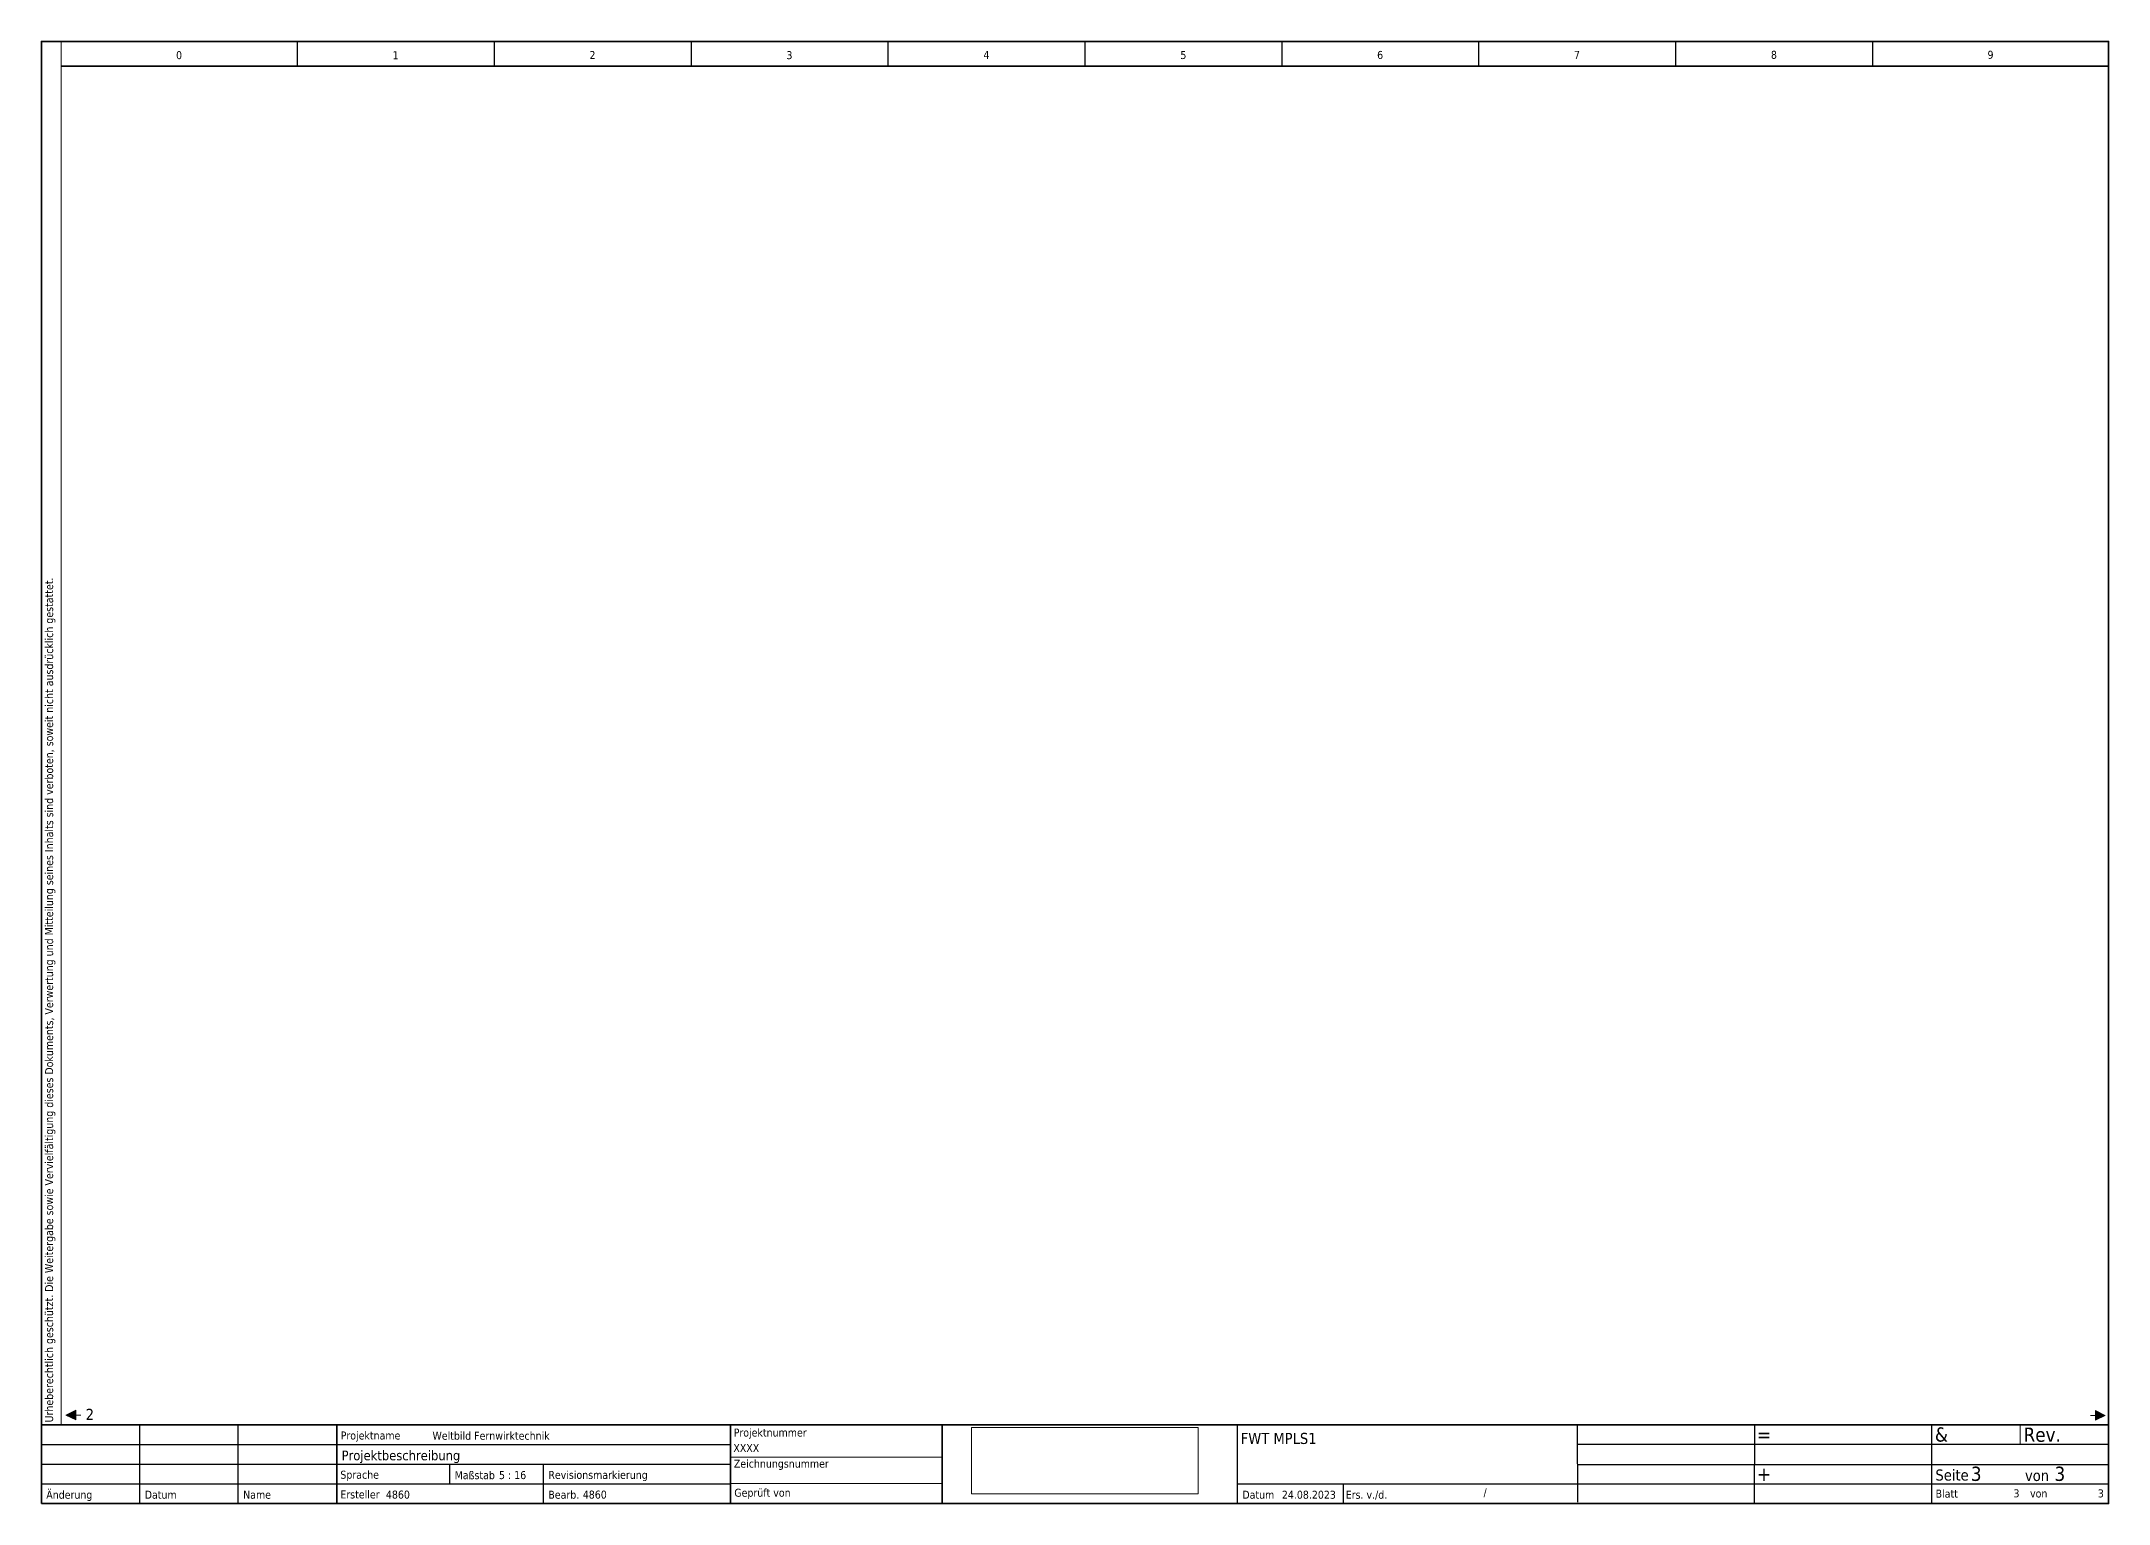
# Model space of a CAD drawing. Header units: millimetres. Extents: x 0 to 2424, y 0 to 950.
# Drawn here: x 0 to 1344, y 0 to 950 of the extents above; entities that cross this region are included whole.
import ezdxf
from ezdxf.enums import TextEntityAlignment as Align

# ---------------------------------------------------------------- set-up
doc = ezdxf.new("R2010")
doc.units = ezdxf.units.MM
for name, color, linetype, lineweight in [('EPLAN201', 7, 'Continuous', 13), ('EPLAN205', 7, 'Continuous', 5), ('EPLAN451', 7, 'Continuous', 13), ('EPLAN452', 7, 'Continuous', 13), ('EPLAN453', 7, 'Continuous', 13)]:
    doc.layers.add(name, color=color, linetype=linetype, lineweight=lineweight)
doc.styles.add('Tahoma', font='')
doc.styles.get('Tahoma').set_extended_font_data('Tahoma')
picture_1 = doc.add_image_def('image1.jpg', size_in_pixel=(1205, 354))

# ---------------------------------------------------------------- blocks, each defined once
blk = doc.blocks.new('EPLFRAME')
at = {"layer": 'EPLAN201', "lineweight": 13, "ltscale": 4}
for points in [[(22.4, 60.8), (16, 57.6), (22.4, 54.4)], [(1335.4, 60.6), (1341.8, 57.4), (1335.4, 54.2)]]:
    blk.add_hatch(color=256, dxfattribs=at).paths.add_polyline_path(points, flags=0)
at = {"layer": 'EPLAN201', "ltscale": 4}
for p, q in [((12.8, 950.5), (12.8, 51.3)), ((25.6, 57.6), (22.4, 57.6)), ((1332.2, 57.4), (1335.4, 57.4)), ((1286.4, 51.2), (1286.4, 38.4)), ((448, 30.2), (585.5, 30.2)), ((448.2, 13), (585.6, 13))]:
    blk.add_line(p, q, dxfattribs=at)
at = {"layer": 'EPLAN201', "linetype": 'Continuous', "lineweight": 25, "ltscale": 4}
for p, q in [((166.4, 950.3), (166.4, 934.6)), ((294.4, 950.3), (294.4, 934.6)), ((422.4, 950.2), (422.4, 934.5)), ((550.4, 950.1), (550.4, 934.4)), ((678.4, 950.1), (678.4, 934.4)), ((806.4, 950.2), (806.4, 934.5)), ((934.4, 950.3), (934.4, 934.6)), ((1062.4, 950.3), (1062.4, 934.6)), ((1190.4, 950.2), (1190.4, 934.5)), ((64, 0), (64, 51.2)), ((128, 0), (128, 51.2)), ((777.6, 0), (777.6, 50.9)), ((998.5, 50.6), (998.6, 0.9)), ((1113.7, 51.1), (1113.6, 0.2)), ((1228.8, 50.7), (1228.9, 0.5)), ((0, 38.4), (448.1, 38.4)), ((1088, 38.4), (998.5, 38.4)), ((1216, 38.4), (1088, 38.4)), ((1344, 38.4), (1216, 38.4)), ((0, 25.6), (448, 25.6)), ((265.5, 12.7), (265.5, 25.5)), ((326.4, 0), (326.4, 25.6)), ((998.5, 25.4), (1343.8, 25.4)), ((0, 12.8), (448, 12.8)), ((777.6, 12.8), (1344, 12.8)), ((846.3, 12.4), (846.3, 0))]:
    blk.add_line(p, q, dxfattribs=at)
at = {"layer": 'EPLAN201', "linetype": 'Continuous', "lineweight": 35, "ltscale": 4}
for p, q in [((12.8, 934.4), (1344, 934.4)), ((0, 51.2), (1344, 51.2)), ((192, 0), (192, 51.2)), ((448.1, 0.6), (448.1, 51.1)), ((585.6, 0), (585.6, 51.2))]:
    blk.add_line(p, q, dxfattribs=at)
blk.add_lwpolyline([(0, 0), (1344, 0), (1344, 950.4), (0, 950.4)], close=True, dxfattribs=at)
at = {"layer": 'EPLAN201', "lineweight": 13, "ltscale": 4}
for points in [[(22.4, 60.8), (16, 57.6), (22.4, 54.4)], [(1335.4, 60.6), (1341.8, 57.4), (1335.4, 54.2)]]:
    blk.add_lwpolyline(points, close=True, dxfattribs=at)
at = {"layer": 'EPLAN201', "color": 7, "style": 'Tahoma'}
for s, height, p in [('Projektname', 5.201, (194.6, 44.3)), ('Projektnummer', 5.201, (450.1, 46.2)), ('Zeichnungsnummer', 5.201, (450.2, 26)), ('Sprache', 5.2, (194.4, 18.8)), ('Revisionsmarkierung', 5.201, (329.6, 18.7)), ('Ersteller', 5.2, (194.4, 6))]:
    blk.add_text(s, height=height, dxfattribs=at).set_placement(p, align=Align.MIDDLE_LEFT)
for s, height, p in [('Rev.', 9.25, (1288.7, 40.2)), ('Maßstab', 5.2, (268.7, 15.9)), ('Seite', 7.22, (1231.4, 15)), ('von', 7.22, (1289.6, 14.7)), ('Änderung', 5.2, (3.2, 3.2)), ('Datum', 5.2, (67.2, 3.2)), ('Name', 5.2, (131.2, 3.2)), ('Bearb.', 5.2, (329.6, 3.2)), ('Geprüft von', 5.201, (450.5, 4.5)), ('Datum', 5.2, (780.8, 3.2)), ('Ers. v./d.', 5.2, (848, 3.2)), ('Blatt', 5.2, (1231.5, 3.9)), ('von', 5.2, (1292.9, 4))]:
    blk.add_text(s, height=height, dxfattribs=at).set_placement(p)
blk.add_text('/', height=5.2, dxfattribs=at).set_placement((937.6, 3.2), align=Align.BOTTOM_LEFT)
at = {"layer": 'EPLAN451', "color": 7, "style": 'Tahoma'}
for tag, p in [('14_10000', (254.3, 44.1)), ('14_10013', (449.9, 36.1)), ('14_59981', (230.4, 18.7)), ('14_10020', (224, 5.9)), ('4_11022', (352, 5.9)), ('14_10160', (489.6, 6.7))]:
    blk.add_attdef(tag, text='', height=5.2, dxfattribs=at).set_placement(p, align=Align.MIDDLE_LEFT)
for tag, p, height in [('4_59982', (1317, 40.6), 9.25), ('14_59980', (1317, 40.2), 9.25), ('14_10011', (195.2, 28.2), 6.36)]:
    blk.add_attdef(tag, p, '', height=height, dxfattribs=at)
blk.add_attdef('4_11030', text='', height=5.2, dxfattribs=at).set_placement((448, 12.8), align=Align.BOTTOM_LEFT)
blk.add_attdef('14_10300', text='', height=5.2, dxfattribs=at).set_placement((1340.9, 4.1), align=Align.RIGHT)
at = {"layer": 'EPLAN452', "color": 7, "style": 'Tahoma'}
for tag, p, height in [('4_11041', (28.8, 54.4), 7.22), ('4_11071[1]', (3.2, 41.6), 5.2), ('4_11074[1]', (67.2, 41.6), 5.2), ('4_11070[1]', (131.2, 41.6), 5.2), ('4_11011', (779.7, 38.8), 7.22), ('4_20131_1003', (1001.6, 40.6), 9.25), ('4_20132_1003', (1115.3, 40.3), 9.25), ('4_20136_1003', (1231, 40.3), 9.25), ('4_11071[2]', (3.2, 28.8), 5.2), ('4_11074[2]', (67.2, 28.8), 5.2), ('4_11070[2]', (131.2, 28.8), 5.2), ('4_11071[3]', (3.2, 16), 5.2), ('4_11074[3]', (67.2, 16), 5.2), ('4_11070[3]', (131.2, 16), 5.2), ('4_20133_1003', (1001.6, 15), 9.25), ('4_20134_1003', (1115.3, 14.7), 9.25), ('4_11000', (1254.4, 14.8), 9.25), ('4_11004', (1308.8, 14.8), 9.25)]:
    blk.add_attdef(tag, p, '', height=height, dxfattribs=at)
for tag, height, p in [('4_11040', 7.22, (1330.4, 54.4)), ('4_11024', 5.2, (841.6, 3.2)), ('4_25020', 5.2, (1286, 4.1))]:
    blk.add_attdef(tag, text='', height=height, dxfattribs=at).set_placement(p, align=Align.RIGHT)
blk.add_attdef('21_18041[2]', text='', height=5.2, dxfattribs=at).set_placement((2.5, 52.8), align=Align.TOP_LEFT)
for tag, height, p in [('4_20131_1002', 7.22, (1001.6, 31.3)), ('4_20132_1002', 7.22, (1115.3, 31)), ('4_20136_1002', 7.22, (1231.1, 30.6)), ('4_11044', 5.2, (297.5, 18.6)), ('4_10152', 5.2, (400, 18.7)), ('4_11085', 5.2, (880, 5.9)), ('4_11086', 5.2, (944, 5.9)), ('4_20133_1002', 7.22, (1001.6, 5.5)), ('4_20134_1002', 7.22, (1115.3, 5.3))]:
    blk.add_attdef(tag, text='', height=height, dxfattribs=at).set_placement(p, align=Align.MIDDLE_LEFT)
at = {"layer": 'EPLAN453', "color": 7, "style": 'Tahoma'}
for tag, p in [('53_19005_9', (89.5, 941.5)), ('53_19005', (230.3, 941.5)), ('53_19005_7', (358.3, 941.6)), ('53_19005_5', (486.3, 941.5)), ('53_19005_6', (614.4, 941.6)), ('53_19005_8', (742.5, 941.6)), ('53_19005_2', (870.4, 941.6)), ('53_19005_1', (998.3, 941.7)), ('53_19005_3', (1126.4, 941.7)), ('53_19005_4', (1267.2, 941.7))]:
    blk.add_attdef(tag, text='', height=5.2, dxfattribs=at).set_placement(p, align=Align.MIDDLE_CENTER)
at = {"layer": 'EPLAN205'}
image = blk.add_image(picture_1, insert=(604.8, 6.4), size_in_units=(147.2, 43.2), dxfattribs=at)
image.dxf.flags = 15

msp = doc.modelspace()

# ---------------------------------------------------------------- block references
ref = msp.add_blockref('EPLFRAME', (0, 0))
ref.add_attrib('14_10011', 'Projektbeschreibung', (195.2, 28.1691), dxfattribs={"layer": 'EPLAN451', "color": 7, "height": 6.35712, "style": 'Tahoma'})
ref.add_attrib('4_11041', '2', (28.8, 54.4), dxfattribs={"layer": 'EPLAN452', "color": 7, "height": 7.224, "style": 'Tahoma'})
ref.add_attrib('14_10013', 'XXXX', dxfattribs={"layer": 'EPLAN451', "color": 7, "height": 5.20128, "style": 'Tahoma'}).set_placement((449.9032, 36.1393), align=Align.MIDDLE_LEFT)
ref.add_attrib('4_11022', '4860', dxfattribs={"layer": 'EPLAN451', "color": 7, "height": 5.20128, "style": 'Tahoma'}).set_placement((352, 5.8799), align=Align.MIDDLE_LEFT)
ref.add_attrib('53_19005', '1', dxfattribs={"layer": 'EPLAN453', "color": 7, "height": 5.2013, "style": 'Tahoma'}).set_placement((230.3285, 941.477), align=Align.MIDDLE_CENTER)
ref.add_attrib('53_19005_1', '7', dxfattribs={"layer": 'EPLAN453', "color": 7, "height": 5.2013, "style": 'Tahoma'}).set_placement((998.3498, 941.6586), align=Align.MIDDLE_CENTER)
ref.add_attrib('53_19005_2', '6', dxfattribs={"layer": 'EPLAN453', "color": 7, "height": 5.2013, "style": 'Tahoma'}).set_placement((870.377, 941.6233), align=Align.MIDDLE_CENTER)
ref.add_attrib('53_19005_3', '8', dxfattribs={"layer": 'EPLAN453', "color": 7, "height": 5.2013, "style": 'Tahoma'}).set_placement((1126.3943, 941.7178), align=Align.MIDDLE_CENTER)
ref.add_attrib('53_19005_4', '9', dxfattribs={"layer": 'EPLAN453', "color": 7, "height": 5.2013, "style": 'Tahoma'}).set_placement((1267.2006, 941.7464), align=Align.MIDDLE_CENTER)
ref.add_attrib('53_19005_5', '3', dxfattribs={"layer": 'EPLAN453', "color": 7, "height": 5.2013, "style": 'Tahoma'}).set_placement((486.3421, 941.5092), align=Align.MIDDLE_CENTER)
ref.add_attrib('14_10300', '3', dxfattribs={"layer": 'EPLAN451', "color": 7, "height": 5.2013, "style": 'Tahoma'}).set_placement((1340.9036, 4.0645), align=Align.RIGHT)
ref.add_attrib('53_19005_6', '4', dxfattribs={"layer": 'EPLAN453', "color": 7, "height": 5.2013, "style": 'Tahoma'}).set_placement((614.3881, 941.6022), align=Align.MIDDLE_CENTER)
ref.add_attrib('4_11024', '24.08.2023', dxfattribs={"layer": 'EPLAN452', "color": 7, "height": 5.20128, "style": 'Tahoma'}).set_placement((841.6, 3.2), align=Align.RIGHT)
ref.add_attrib('4_25020', '3', dxfattribs={"layer": 'EPLAN452', "color": 7, "height": 5.2013, "style": 'Tahoma'}).set_placement((1286.0296, 4.1016), align=Align.RIGHT)
ref.add_attrib('53_19005_7', '2', dxfattribs={"layer": 'EPLAN453', "color": 7, "height": 5.2013, "style": 'Tahoma'}).set_placement((358.3041, 941.5709), align=Align.MIDDLE_CENTER)
ref.add_attrib('53_19005_8', '5', dxfattribs={"layer": 'EPLAN453', "color": 7, "height": 5.2013, "style": 'Tahoma'}).set_placement((742.469, 941.5824), align=Align.MIDDLE_CENTER)
ref.add_attrib('4_20136_1003', '&', (1231.04, 40.32), dxfattribs={"layer": 'EPLAN452', "color": 7, "height": 9.2467, "style": 'Tahoma'})
ref.add_attrib('4_20134_1003', '+', (1115.328, 14.72), dxfattribs={"layer": 'EPLAN452', "color": 7, "height": 9.2467, "style": 'Tahoma'})
ref.add_attrib('4_20132_1003', '=', (1115.328, 40.32), dxfattribs={"layer": 'EPLAN452', "color": 7, "height": 9.2467, "style": 'Tahoma'})
ref.add_attrib('4_11011', 'FWT MPLS1', (779.7401, 38.7883), dxfattribs={"layer": 'EPLAN452', "color": 7, "height": 7.224, "style": 'Tahoma'})
ref.add_attrib('53_19005_9', '0', dxfattribs={"layer": 'EPLAN453', "color": 7, "height": 5.2013, "style": 'Tahoma'}).set_placement((89.5447, 941.5036), align=Align.MIDDLE_CENTER)
ref.add_attrib('4_11000', '3', (1254.4235, 14.7818), dxfattribs={"layer": 'EPLAN452', "color": 7, "height": 9.2467, "style": 'Tahoma'})
ref.add_attrib('14_10000', 'Weltbild Fernwirktechnik', dxfattribs={"layer": 'EPLAN451', "color": 7, "height": 5.20128, "style": 'Tahoma'}).set_placement((254.2832, 44.1477), align=Align.MIDDLE_LEFT)
ref.add_attrib('14_10020', '4860', dxfattribs={"layer": 'EPLAN451', "color": 7, "height": 5.20128, "style": 'Tahoma'}).set_placement((224, 5.8799), align=Align.MIDDLE_LEFT)
ref.add_attrib('21_18041[2]', 'Urheberechtlich geschützt. Die Weitergabe sowie Vervielfältigung dieses Dokuments, Verwertung und Mitteilung seines Inhalts sind verboten, soweit nicht ausdrücklich gestattet.', dxfattribs={"layer": 'EPLAN452', "color": 7, "height": 5.20128, "rotation": 90, "style": 'Tahoma'}).set_placement((2.4591, 52.8183), align=Align.TOP_LEFT)
ref.add_attrib('4_11004', '3', (1308.8235, 14.7818), dxfattribs={"layer": 'EPLAN452', "color": 7, "height": 9.2467, "style": 'Tahoma'})
ref.add_attrib('4_11044', '5 : 16', dxfattribs={"layer": 'EPLAN452', "color": 7, "height": 5.20128, "style": 'Tahoma'}).set_placement((297.5264, 18.5718), align=Align.MIDDLE_LEFT)

doc.saveas('drawing.dxf')
